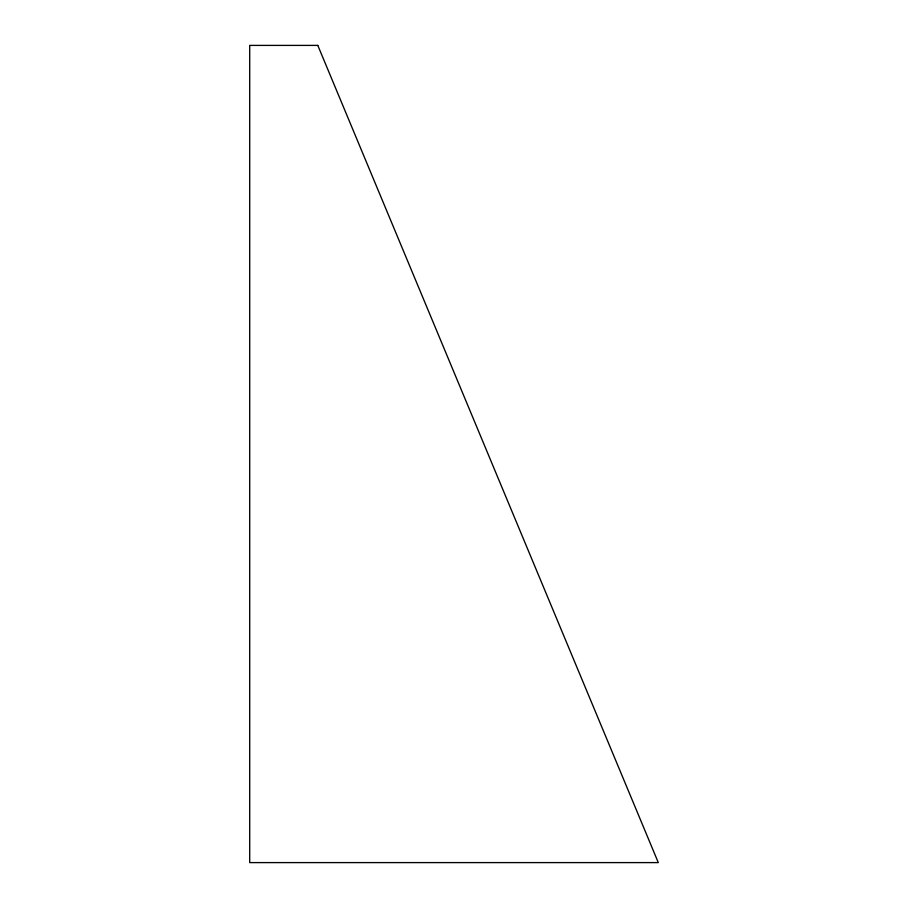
<?xml version="1.0" encoding="UTF-8"?>
<svg xmlns="http://www.w3.org/2000/svg" width="908" height="908" viewBox="0 0 908 908"><rect width="100%" height="100%" fill="white"/><g stroke="black" fill="none" stroke-linecap="round" stroke-linejoin="round"><path stroke-width="1.36" d="M317.8 45.4L249.7 45.4L249.7 862.6L658.3 862.6L317.8 45.4"/></g></svg>
